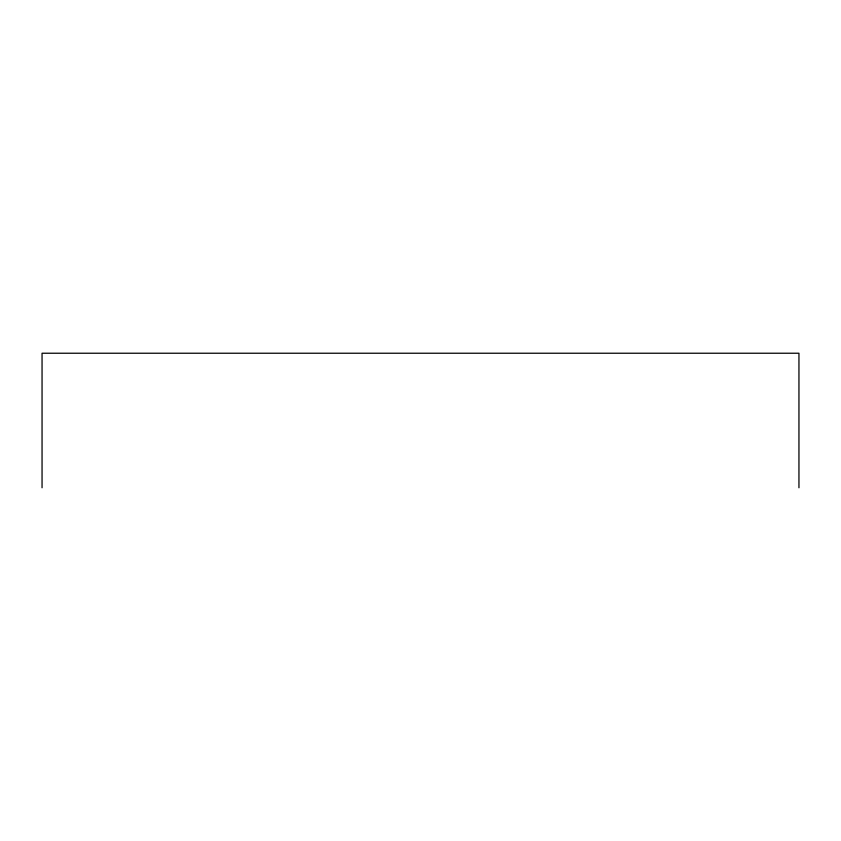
<?xml version="1.0" encoding="UTF-8"?>
<svg xmlns="http://www.w3.org/2000/svg" width="841" height="841" viewBox="0 0 841 841"><rect width="100%" height="100%" fill="white"/><g stroke="black" fill="none" stroke-linecap="round" stroke-linejoin="round"><path stroke-width="1.26" d="M798.95 487.769L798.95 353.231L42.05 353.231L42.05 487.769"/></g></svg>
